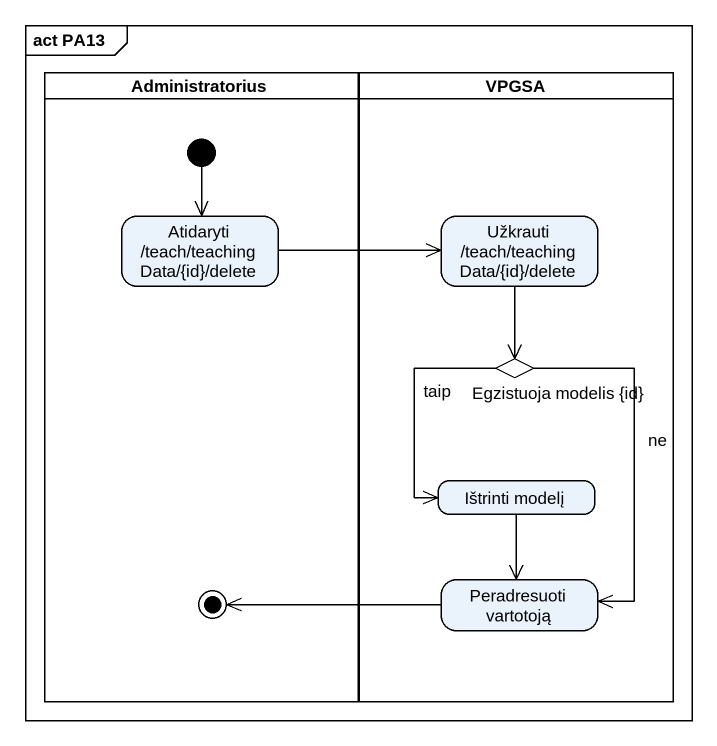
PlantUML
@startuml
mainframe act PA13
hide empty description
state Administratorius <<partition>> {
  state "Atidaryti /teach/teachingData/{id}/delete" as Atidaryti_teach
  state final1 <<end>>
  [*] --> Atidaryti_teach
}
state VPGSA <<partition>> {
  state "Užkrauti /teach/teachingData/{id}/delete" as Užkrauti_teach_teachingData
  state "Egzistuoja modelis {id}" as Egzistuoja_modelis_id <<choice>>
  state "Ištrinti modelį" as Ištrinti_modelį
  state "Peradresuoti vartotoją" as Peradresuoti_vartotoją
}
Atidaryti_teach -right-> Užkrauti_teach_teachingData
Užkrauti_teach_teachingData --> Egzistuoja_modelis_id
Egzistuoja_modelis_id --> Ištrinti_modelį : taip
Egzistuoja_modelis_id --> Peradresuoti_vartotoją : ne
Ištrinti_modelį --> Peradresuoti_vartotoją
Peradresuoti_vartotoją -left-> final1
@enduml
